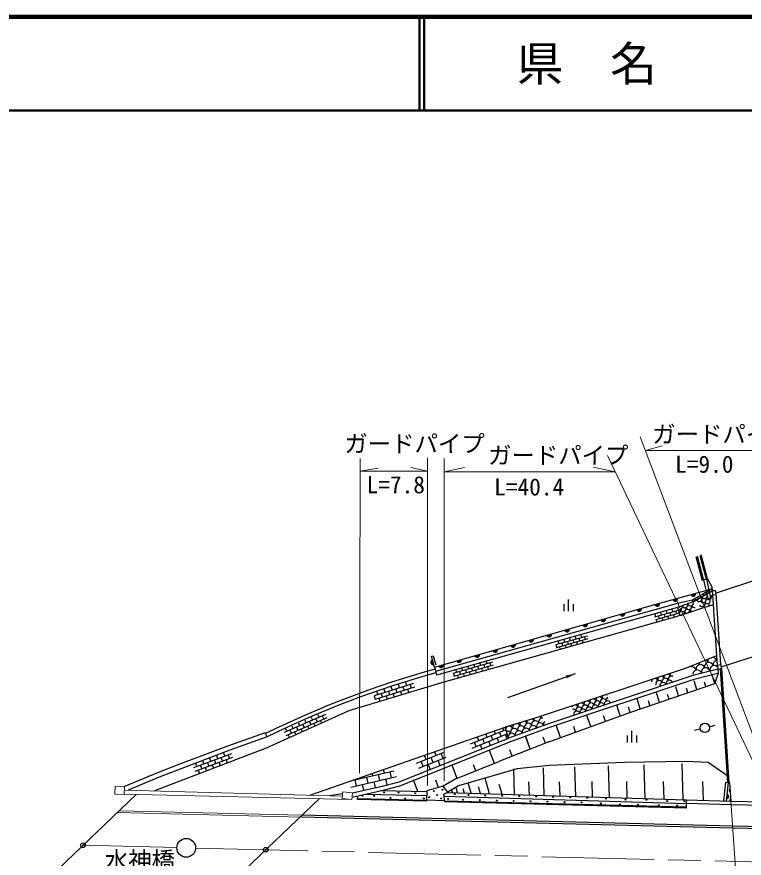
# Model space of a CAD drawing. Units: millimetres, scale not verified. Extents: x 40000 to 680000, y 20000 to 380000.
# Drawn here: x 254735 to 332449, y 290138 to 380000 of the extents above; entities that cross this region are included whole.
import ezdxf
from ezdxf.enums import TextEntityAlignment as Align

# ---------------------------------------------------------------- set-up
doc = ezdxf.new("R2010")
doc.units = ezdxf.units.MM
doc.header["$LTSCALE"] = 1000
doc.header["$PDMODE"] = 32
doc.header["$PDSIZE"] = 500
doc.linetypes.add('CHAIN', pattern=[18.5, 12, -1.5, 3.5, -1.5])
for name, color, linetype, lineweight in [('M-BGD', 7, 'Continuous', 25), ('M-BMK', 2, 'CHAIN', 13), ('M-STR-HTXT', 7, 'Continuous', 13), ('M-STR-STR1', 1, 'Continuous', 13), ('M-TTL', 2, 'Continuous', 140), ('M-TTL-LINE', 7, 'Continuous', 50)]:
    doc.layers.add(name, color=color, linetype=linetype, lineweight=lineweight)
doc.layers.add('M-OTRS', color=6, linetype='Continuous')
doc.layers.add('M-TTL-TXT', color=7, linetype='Continuous')
doc.styles.add('ＭＳ ゴシック', font='')
doc.styles.get('ＭＳ ゴシック').set_extended_font_data('MS Gothic')

msp = doc.modelspace()

# ---------------------------------------------------------------- hatches: boundary and pattern name
at = {"layer": 'M-BGD'}
msp.add_hatch(color=256, dxfattribs=at).paths.add_polyline_path([(313502, 309341), (314388, 309834), (313390, 309655)])

# ---------------------------------------------------------------- linework, layer by layer
for p, q in [((327267, 322364), (327969, 319802)), ((327412, 322404), (328113, 319842)), ((327701, 322483), (328403, 319921)), ((328547, 319961), (327846, 322523)), ((328547, 319961), (327969, 319802)), ((328407, 319926), (328865, 317930)), ((328547, 319961), (328986, 319124)), ((333869, 319911), (329443, 318436)), ((328114, 319858), (328572, 317863)), ((328986, 319124), (329029, 318677)), ((322890, 317220), (329005, 318922)), ((329006, 318912), (326894, 317698)), ((329029, 318677), (327001, 317512)), ((327001, 317512), (329029, 318677)), ((327870, 318011), (327763, 318197)), ((328160, 318178), (328053, 318364)), ((328449, 318344), (328342, 318530)), ((328739, 318511), (328632, 318697)), ((329428, 318699), (329029, 318677)), ((329029, 318677), (329051, 318278)), ((329051, 318278), (329450, 318300)), ((329056, 318278), (329573, 310728)), ((329450, 318300), (329428, 318699)), ((329971, 310777), (329446, 318437)), ((299367, 310554), (322890, 317220)), ((325187, 317291), (299462, 310075)), ((313182, 317271), (313173, 316521)), ((313673, 316515), (313687, 317765)), ((314182, 317259), (314173, 316509)), ((326894, 317698), (325187, 317291)), ((327001, 317512), (325308, 316909)), ((326894, 317698), (327001, 317512)), ((327291, 317678), (327184, 317864)), ((327580, 317845), (327473, 318031)), ((328572, 317863), (328865, 317930)), ((325308, 316909), (299570, 309689)), ((325308, 316909), (322792, 316195)), ((325408, 316606), (322881, 315888)), ((323500, 316396), (323587, 316089)), ((324114, 316570), (324201, 316263)), ((324509, 316350), (324596, 316043)), ((324729, 316745), (324816, 316438)), ((327050, 316526), (325043, 315882)), ((325123, 316525), (325210, 316218)), ((325308, 316909), (325581, 316055)), ((329102, 317212), (327050, 316526)), ((325043, 315882), (300103, 308860)), ((322886, 316221), (322973, 315914)), ((325508, 316302), (322970, 315582)), ((323060, 315607), (323136, 315340)), ((323280, 316002), (323367, 315694)), ((323674, 315782), (323748, 315522)), ((323894, 316176), (323982, 315869)), ((324289, 315956), (324360, 315703)), ((324903, 316130), (324973, 315885)), ((325584, 316068), (325585, 316066)), ((315669, 313857), (312305, 312913)), ((313773, 313652), (313858, 313349)), ((314378, 313821), (314463, 313519)), ((314984, 313991), (315069, 313688)), ((315372, 313773), (315457, 313470)), ((312343, 312924), (312428, 312621)), ((315757, 313555), (312397, 312613)), ((312561, 313312), (312646, 313009)), ((312949, 313094), (313034, 312791)), ((313167, 313482), (313252, 313179)), ((313337, 312876), (313410, 312614)), ((313555, 313264), (313640, 312961)), ((313942, 313046), (314015, 312788)), ((314160, 313434), (314245, 313131)), ((314548, 313216), (314619, 312962)), ((314766, 313603), (314851, 313301)), ((315154, 313385), (315224, 313136)), ((315827, 313314), (315829, 313310)), ((312731, 312706), (312805, 312441)), ((329984, 310590), (334456, 312008)), ((299040, 311709), (299232, 311763)), ((299367, 310554), (299040, 311709)), ((299232, 311763), (299505, 310801)), ((305563, 311085), (301305, 309863)), ((304220, 310969), (304292, 310720)), ((304866, 311154), (304937, 310906)), ((305260, 310999), (305353, 310676)), ((305512, 311340), (305512, 311339)), ((329474, 311749), (326265, 310443)), ((299367, 310554), (299570, 309689)), ((301203, 310183), (301203, 310183)), ((305629, 310755), (301407, 309543)), ((301638, 310227), (301709, 309979)), ((302032, 310072), (302125, 309749)), ((302284, 310413), (302355, 310164)), ((302678, 310257), (302770, 309934)), ((302929, 310598), (303001, 310350)), ((303093, 310027), (303178, 309730)), ((303323, 310442), (303416, 310120)), ((303575, 310784), (303646, 310535)), ((303739, 310212), (303825, 309912)), ((303969, 310628), (304062, 310305)), ((304385, 310398), (304472, 310094)), ((304615, 310813), (304707, 310490)), ((305030, 310583), (305119, 310275)), ((326265, 310443), (310233, 305140)), ((329684, 310338), (326979, 309642)), ((329979, 310778), (329582, 310729)), ((329582, 310729), (329631, 310332)), ((329631, 310332), (330028, 310381)), ((329719, 309898), (329684, 310338)), ((329876, 310362), (330675, 298219)), ((330028, 310381), (329979, 310778)), ((330025, 310381), (330826, 298207)), ((297014, 309193), (297015, 309191)), ((301387, 309886), (301479, 309563)), ((301802, 309656), (301885, 309367)), ((302448, 309841), (302532, 309549)), ((314388, 309834), (307173, 307258)), ((326979, 309642), (311435, 304457)), ((311566, 304079), (327092, 309258)), ((327092, 309258), (329732, 309941)), ((329314, 308799), (329043, 309670)), ((329314, 308799), (329719, 309898)), ((300103, 308860), (290213, 305887)), ((297120, 308804), (292909, 307482)), ((297225, 308415), (293017, 307094)), ((294711, 308469), (294831, 308085)), ((295479, 308710), (295599, 308326)), ((295983, 308447), (296104, 308063)), ((296247, 308951), (296367, 308567)), ((296751, 308688), (296872, 308304)), ((320222, 305690), (329314, 308799)), ((325437, 307473), (325132, 308453)), ((326420, 307809), (326272, 308285)), ((327403, 308145), (327115, 309070)), ((328358, 308472), (328219, 308921)), ((292912, 307482), (293032, 307098)), ((293175, 307987), (293296, 307603)), ((293680, 307723), (293800, 307339)), ((293943, 308228), (294064, 307844)), ((294184, 307460), (294293, 307114)), ((294447, 307965), (294568, 307581)), ((294952, 307701), (295064, 307345)), ((295215, 308206), (295336, 307822)), ((295720, 307942), (295835, 307577)), ((296488, 308184), (296605, 307809)), ((323417, 306782), (323094, 307819)), ((324427, 307128), (324270, 307632)), ((293416, 307219), (293522, 306882)), ((319203, 305341), (318844, 306496)), ((321339, 306072), (320998, 307166)), ((322378, 306427), (322212, 306960)), ((290213, 305887), (281380, 301876)), ((287578, 305797), (287579, 305796)), ((311578, 302561), (320222, 305690)), ((320271, 305707), (320096, 306269)), ((287708, 305475), (283314, 303559)), ((287848, 305125), (283476, 303219)), ((285505, 304893), (285643, 304575)), ((285989, 304726), (286140, 304380)), ((286196, 305194), (286335, 304877)), ((286680, 305027), (286831, 304682)), ((286887, 305496), (287026, 305178)), ((287177, 304832), (287297, 304557)), ((287371, 305329), (287522, 304983)), ((310233, 305140), (306918, 304125)), ((316048, 304191), (315635, 305389)), ((317625, 304766), (317424, 305351)), ((283153, 303900), (283153, 303900)), ((283431, 303989), (283569, 303671)), ((283915, 303821), (284066, 303476)), ((284122, 304290), (284261, 303972)), ((284606, 304123), (284757, 303777)), ((284813, 304592), (284952, 304274)), ((285103, 303928), (285232, 303631)), ((285298, 304424), (285448, 304079)), ((285794, 304230), (285921, 303939)), ((286042, 296868), (306918, 304125)), ((286485, 304531), (286609, 304248)), ((303216, 302336), (307007, 303884)), ((306765, 303785), (306655, 304054)), ((307251, 302941), (306918, 304125)), ((311435, 304457), (307251, 302941)), ((307403, 302570), (311566, 304079)), ((312838, 303020), (312405, 304274)), ((314443, 303605), (314231, 304218)), ((320439, 302500), (320454, 303750)), ((327764, 303931), (327158, 303776)), ((328730, 304178), (329338, 304333)), ((281276, 303517), (277336, 302126)), ((281488, 303088), (277507, 301656)), ((281488, 303088), (281276, 303517)), ((283720, 303325), (283856, 303013)), ((284411, 303627), (284544, 303322)), ((303385, 301883), (307130, 303413)), ((304083, 302690), (303918, 303094)), ((304712, 302426), (304530, 302873)), ((304977, 303055), (304830, 303414)), ((305607, 302791), (305424, 303238)), ((305871, 303420), (305743, 303734)), ((306236, 302526), (306054, 302973)), ((306501, 303156), (306318, 303603)), ((306819, 302744), (307251, 302941)), ((307130, 302891), (306948, 303338)), ((309571, 301828), (309070, 303121)), ((309571, 301828), (309118, 303140)), ((311204, 302424), (310983, 303066)), ((319948, 303256), (319939, 302506)), ((320948, 303244), (320939, 302494)), ((277336, 302126), (272206, 300197)), ((306819, 302744), (295546, 298256)), ((295670, 297875), (306976, 302376)), ((303818, 302061), (303636, 302508)), ((304448, 301796), (304265, 302243)), ((305342, 302161), (305160, 302608)), ((311578, 302561), (306248, 300465)), ((306976, 302376), (307403, 302570)), ((281380, 301876), (269455, 297327)), ((277507, 301656), (272383, 299729)), ((277667, 301275), (273619, 299771)), ((276072, 301105), (276210, 300734)), ((276815, 301381), (276953, 301010)), ((277325, 301148), (277463, 300776)), ((277558, 301657), (277558, 301657)), ((297433, 300280), (300380, 301449)), ((298476, 300694), (298308, 301116)), ((299541, 301116), (299389, 301500)), ((300284, 300795), (300073, 301328)), ((303554, 301431), (303553, 301432)), ((305756, 300265), (305226, 301631)), ((307675, 301016), (307412, 301696)), ((272206, 300197), (269770, 299269)), ((277776, 300892), (273772, 299405)), ((273843, 300277), (273982, 299905)), ((274586, 300553), (274724, 300181)), ((275096, 300319), (275234, 299948)), ((275329, 300829), (275467, 300457)), ((275839, 300596), (275977, 300224)), ((276348, 300362), (276474, 300025)), ((276582, 300872), (276720, 300500)), ((277091, 300638), (277213, 300311)), ((297229, 300731), (297228, 300732)), ((297670, 299758), (300599, 300920)), ((298155, 299950), (297944, 300483)), ((298899, 299629), (298687, 300161)), ((299220, 300373), (299008, 300905)), ((299963, 300052), (299752, 300584)), ((301645, 298594), (306248, 300465)), ((319661, 300367), (311621, 300051)), ((326218, 300459), (319661, 300367)), ((325935, 296391), (325810, 300249)), ((328618, 300340), (326218, 300459)), ((330601, 298955), (328618, 300340)), ((269770, 299269), (266243, 297785)), ((272383, 299729), (269956, 298805)), ((274120, 299534), (274256, 299167)), ((274353, 300043), (274491, 299672)), ((274863, 299810), (274995, 299453)), ((275605, 300086), (275734, 299739)), ((290380, 298383), (295025, 299452)), ((294014, 299219), (293925, 299605)), ((294782, 298738), (294639, 299363)), ((301800, 298657), (301246, 300087)), ((308203, 299680), (301931, 297869)), ((303778, 299461), (303526, 300110)), ((307918, 296930), (307830, 299668)), ((311621, 300051), (308203, 299680)), ((311088, 296835), (310993, 299770)), ((314461, 296734), (314359, 299879)), ((318050, 296627), (317941, 299995)), ((321870, 296513), (321753, 300118)), ((269956, 298805), (266631, 297406)), ((290434, 297737), (295285, 298854)), ((291033, 297875), (290889, 298500)), ((291514, 298644), (291486, 298764)), ((292282, 298163), (292139, 298788)), ((292764, 298932), (292705, 299185)), ((293532, 298450), (293389, 299075)), ((294301, 297969), (294157, 298594)), ((297598, 297263), (297123, 298489)), ((299801, 297698), (299502, 298468)), ((301645, 298594), (300270, 297841)), ((305245, 297013), (304765, 298699)), ((293912, 297831), (290601, 297088)), ((291801, 297394), (291657, 298019)), ((293051, 297682), (292907, 298307)), ((295546, 298256), (293912, 297831)), ((294006, 297443), (295670, 297875)), ((300270, 297841), (298545, 297316)), ((300788, 297195), (300270, 297841)), ((301931, 297869), (300788, 297195)), ((301827, 297118), (301659, 297709)), ((302552, 297096), (302424, 297546)), ((303277, 297073), (302965, 298168)), ((304261, 297043), (304062, 297743)), ((306582, 296971), (306286, 298010)), ((309503, 296883), (309457, 298301)), ((312774, 296785), (312725, 298305)), ((316255, 296681), (316203, 298309)), ((319960, 296570), (319904, 298313)), ((323902, 296452), (323842, 298318)), ((328097, 296326), (328033, 298323)), ((330260, 296262), (330480, 298241)), ((330480, 298241), (330778, 298208)), ((330562, 296265), (330778, 298208)), ((330881, 298206), (330778, 298208)), ((330881, 298206), (331009, 296243)), ((289547, 297007), (288141, 296801)), ((290566, 296671), (294006, 297443)), ((291146, 296387), (291155, 296803)), ((291981, 296988), (298524, 296842)), ((293603, 297352), (298541, 297242)), ((298545, 297316), (298496, 296223)), ((300368, 296987), (300788, 297195)), ((300464, 296140), (300368, 296987)), ((300394, 296762), (326285, 295990)), ((300702, 297153), (326292, 296363)), ((301293, 297135), (301218, 297401)), ((298496, 296223), (291146, 296387)), ((291149, 296507), (298499, 296343)), ((300467, 296260), (298499, 296343)), ((326270, 295486), (300464, 296140)), ((300467, 296260), (326273, 295610)), ((326270, 295490), (326282, 295962)), ((326282, 295962), (326292, 296362)), ((331037, 295842), (326282, 295962)), ((326292, 296362), (331008, 296243)), ((331008, 296243), (335567, 296127)), ((335592, 295727), (331037, 295842)), ((331217, 293356), (285153, 294518)), ((331202, 293556), (285158, 294718)), ((335735, 293442), (331202, 293556)), ((335747, 293242), (331217, 293356))]:
    msp.add_line(p, q, dxfattribs=at)
for centre, radius in [((328248, 304055), 500), ((300221, 297446), 50), ((291669, 296809), 50), ((292930, 296784), 50), ((293973, 297152), 50), ((294643, 296569), 50), ((295512, 297134), 50), ((297292, 297067), 50), ((298231, 296527), 50), ((298798, 296645), 50), ((299287, 297312), 50), ((299647, 296885), 50), ((300085, 296514), 50), ((301532, 296977), 50), ((302977, 296889), 50), ((304788, 296847), 50), ((306600, 296806), 50), ((308411, 296765), 50), ((310222, 296723), 50), ((312034, 296682), 50), ((313845, 296640), 50), ((315657, 296599), 50), ((317720, 296497), 50), ((296237, 296495), 50), ((300833, 296472), 50), ((302385, 296382), 50), ((304197, 296340), 50), ((306008, 296299), 50), ((307820, 296258), 50), ((309631, 296216), 50), ((311442, 296175), 50), ((313254, 296134), 50), ((315065, 296092), 50), ((317129, 295990), 50), ((319192, 295888), 50), ((319784, 296395), 50), ((321071, 295851), 50), ((322001, 296374), 50), ((323343, 295797), 50), ((324218, 296240), 50), ((325281, 295747), 50), ((326038, 296227), 50), ((272840, 291242), 1000)]:
    msp.add_circle(centre, radius, dxfattribs=at)
for centre, radius, start, end in [((327009, 318366), 250, 195.54673, 15.54673), ((327009, 318366), 125, 195.54673, 15.54673), ((328195, 318198), 321, 209.87943, 29.87943), ((328633, 318080), 321, 209.87943, 29.87943), ((323156, 317294), 250, 195.54673, 15.54673), ((323156, 317294), 125, 195.54673, 15.54673), ((325083, 317830), 250, 195.54673, 15.54673), ((325083, 317830), 125, 195.54673, 15.54673), ((326125, 317200), 315, 199.60058, 19.60058), ((326719, 317412), 315, 199.60058, 2.11556), ((327639, 317878), 321, 209.87943, 29.87943), ((327958, 317322), 321, 209.87943, 29.87943), ((328077, 317760), 321, 209.87943, 29.87943), ((328514, 317642), 321, 209.87943, 29.87943), ((328396, 317204), 321, 337.55594, 29.87943), ((321231, 316750), 250, 195.8217, 15.8217), ((321231, 316750), 125, 195.8217, 15.8217), ((325531, 316989), 315, 238.94309, 19.60058), ((325340, 316586), 315, 299.89152, 19.60058), ((325934, 316797), 315, 199.60058, 19.60058), ((325743, 316395), 315, 297.42981, 19.60058), ((326337, 316606), 315, 199.60058, 276.83135), ((326528, 317009), 315, 199.60058, 19.60058), ((326337, 316606), 315, 303.44472, 19.60058), ((326931, 316818), 315, 199.60058, 272.76701), ((327122, 317220), 315, 199.60058, 288.65437), ((328396, 317204), 321, 209.87943, 239.07909), ((317383, 315660), 250, 195.8217, 15.8217), ((317383, 315660), 125, 195.8217, 15.8217), ((319451, 316246), 250, 195.8217, 15.8217), ((319451, 316246), 125, 195.8217, 15.8217), ((325743, 316395), 315, 232.33908, 282.84626), ((313534, 314569), 250, 195.8217, 15.8217), ((313534, 314569), 125, 195.8217, 15.8217), ((315459, 315114), 250, 195.8217, 15.8217), ((315459, 315114), 125, 195.8217, 15.8217), ((311610, 314024), 250, 195.8217, 15.8217), ((311610, 314024), 125, 195.8217, 15.8217), ((307762, 312933), 250, 195.8217, 15.8217), ((307762, 312933), 125, 195.8217, 15.8217), ((309686, 313478), 250, 195.8217, 15.8217), ((309686, 313478), 125, 195.8217, 15.8217), ((303913, 311843), 250, 195.8217, 15.8217), ((303913, 311843), 125, 195.8217, 15.8217), ((305837, 312388), 250, 195.8217, 15.8217), ((305837, 312388), 125, 195.8217, 15.8217), ((299224, 311059), 250, 105.8218, 285.8218), ((299224, 311059), 125, 105.8218, 285.8218), ((301989, 311297), 250, 195.8217, 15.8217), ((301989, 311297), 125, 195.8217, 15.8217), ((327201, 310682), 468, 14.37419, 34.35639), ((328107, 310914), 468, 173.15092, 194.37419), ((328677, 310577), 468, 14.37419, 194.37419), ((328107, 310914), 468, 14.37419, 53.59561), ((329014, 311146), 468, 148.66766, 194.37419), ((329014, 311146), 468, 18.92131, 78.07887), ((329583, 310809), 468, 105.04607, 194.37419), ((326354, 212042), 101900, 105.32484, 116.23334), ((300065, 310752), 250, 195.8217, 15.8217), ((300065, 310752), 125, 195.8217, 15.8217), ((326864, 310113), 468, 14.37419, 104.33059), ((327433, 309776), 468, 14.37419, 178.36864), ((327770, 310345), 468, 14.37419, 194.37419), ((328340, 310008), 468, 14.37419, 194.37419), ((329246, 310240), 468, 48.0667, 194.37419), ((326354, 212043), 101500, 105.33316, 116.23336), ((322897, 308988), 351, 140.22141, 180.05106), ((322897, 308988), 351, 19.50243, 78.78345), ((323559, 309222), 351, 140.22141, 199.50243), ((323559, 309222), 351, 19.50243, 78.78345), ((324007, 309008), 351, 19.50243, 199.50243), ((324221, 309457), 351, 140.22141, 199.50243), ((324456, 308795), 351, 24.26325, 194.74161), ((324221, 309457), 351, 19.50243, 78.78345), ((324669, 309243), 351, 53.36821, 199.50243), ((324883, 309691), 351, 140.22141, 199.50243), ((323345, 308774), 351, 19.50243, 199.50243), ((323793, 308560), 351, 24.26325, 194.74161), ((316964, 307026), 343, 18.5725, 69.30216), ((317614, 307245), 343, 147.91024, 198.5725), ((318049, 307029), 343, 117.7789, 198.5725), ((317614, 307245), 343, 58.30777, 69.11827), ((314363, 306152), 343, 18.5725, 70.04509), ((315013, 306371), 343, 147.17028, 198.5725), ((315447, 306155), 343, 18.5725, 198.5725), ((315013, 306371), 343, 18.5725, 69.85823), ((315663, 306589), 343, 147.35638, 198.5725), ((316098, 306374), 343, 18.5725, 198.5725), ((315663, 306589), 343, 18.5725, 69.67213), ((316314, 306808), 343, 147.54173, 198.5725), ((316532, 306158), 343, 18.5725, 198.5725), ((316748, 306592), 343, 18.5725, 198.5725), ((316314, 306808), 343, 18.5725, 69.48678), ((316964, 307026), 343, 147.72635, 198.5725), ((317182, 306376), 343, 18.5725, 198.5725), ((317398, 306811), 343, 18.5725, 198.5725), ((317833, 306595), 343, 18.5725, 198.5725), ((318483, 306813), 343, 184.51994, 198.5725), ((314363, 306152), 343, 146.98342, 156.68113), ((314147, 305718), 343, 18.5725, 97.65526), ((314581, 305502), 343, 18.5725, 188.82661), ((314797, 305937), 343, 18.5725, 198.5725), ((315232, 305721), 343, 18.5725, 198.5725), ((315882, 305939), 343, 18.5725, 198.5725), ((308865, 304382), 402, 19.97309, 72.33917), ((309620, 304657), 402, 150.22772, 199.97309), ((310135, 304416), 402, 19.97309, 199.97309), ((309620, 304657), 402, 19.97309, 65.28812), ((310375, 304931), 402, 156.433, 199.97309), ((310890, 304691), 402, 82.48947, 199.97309), ((310375, 304931), 402, 19.97309, 59.08284), ((311131, 305206), 402, 162.09444, 199.97309), ((311405, 304450), 402, 138.07334, 199.97309), ((307355, 303833), 402, 121.93393, 162.98914), ((307355, 303833), 402, 19.97309, 93.58191), ((307869, 303593), 402, 19.97309, 199.97309), ((308110, 304108), 402, 134.60144, 199.97309), ((308384, 303353), 402, 19.97309, 199.97309), ((308110, 304108), 402, 19.97309, 80.9144), ((308625, 303867), 402, 19.97309, 199.97309), ((308865, 304382), 402, 143.17667, 199.97309), ((309139, 303627), 402, 19.97309, 199.97309), ((309380, 304142), 402, 19.97309, 199.97309), ((309895, 303902), 402, 19.97309, 199.97309), ((310650, 304176), 402, 19.97309, 199.97309), ((307114, 303318), 402, 19.97309, 101.08313), ((307629, 303078), 402, 19.97309, 189.22097), ((307629, 303078), 402, 189.22097, 199.97309), ((330612, 296712), 200, 263.66816, 83.66816), ((330612, 296712), 100, 263.66816, 83.66816), ((330937, 297340), 100, 93.72942, 273.72942), ((331002, 296342), 100, 93.72942, 273.72942)]:
    msp.add_arc(centre, radius, start, end, dxfattribs=at)
at = {"layer": 'M-BMK'}
for p, q in [((261813, 291521), (271841, 291271)), ((273832, 291221), (371730, 288779))]:
    msp.add_line(p, q, dxfattribs=at)
at = {"layer": 'M-OTRS'}
for p in [(261813, 291521), (281330, 291034)]:
    msp.add_point(p, dxfattribs=at)
at = {"layer": 'M-STR-HTXT'}
for p, q in [((335315, 298129), (321349, 335138)), ((321896, 333687), (323683, 334166)), ((321896, 333687), (334785, 333687)), ((291346, 299233), (291426, 332819)), ((298598, 297908), (298598, 332904)), ((300401, 298405), (300401, 332819)), ((335260, 296491), (317831, 333135)), ((291423, 331479), (293325, 331810)), ((298598, 331479), (296849, 331847)), ((300401, 331405), (302555, 331847)), ((318654, 331405), (316321, 331883)), ((291423, 331479), (298598, 331479)), ((300401, 331405), (318654, 331405))]:
    msp.add_line(p, q, dxfattribs=at)
at = {"layer": 'M-STR-STR1'}
for p, q in [((265254, 297837), (265224, 296987)), ((266243, 297802), (265254, 297837)), ((266214, 296953), (266243, 297802)), ((267474, 296941), (256258, 286202)), ((265224, 296987), (266214, 296953)), ((290545, 296421), (266214, 296969)), ((289530, 296762), (266230, 297417)), ((289567, 297206), (289508, 296508)), ((290604, 297118), (289567, 297206)), ((290545, 296421), (290604, 297118)), ((287068, 296499), (275748, 285717)), ((289508, 296508), (290545, 296421)), ((331939, 283348), (331008, 296243)), ((265659, 295203), (265455, 295008)), ((265455, 295008), (285153, 294518)), ((285158, 294718), (265684, 295202))]:
    msp.add_line(p, q, dxfattribs=at)
at = {"layer": 'M-TTL'}
msp.add_line((680000, 380000), (40000, 380000), dxfattribs=at)
at = {"layer": 'M-TTL-LINE'}
for p, q in [((297750, 380000), (297750, 370000)), ((298250, 380000), (298250, 370000)), ((40000, 370000), (680000, 370000))]:
    msp.add_line(p, q, dxfattribs=at)

# ---------------------------------------------------------------- texts
at = {"layer": 'M-BGD', "style": 'ＭＳ ゴシック'}
msp.add_text('水神橋', height=1833, dxfattribs=at).set_placement((267885, 288460), align=Align.BOTTOM_CENTER)
at = {"layer": 'M-STR-HTXT', "style": 'ＭＳ ゴシック'}
for s, p in [('ガードパイプ', (322621, 333954)), ('ガードパイプ', (289729, 332941)), ('ガードパイプ', (305083, 331703)), ('L=9.0', (325071, 330753)), ('L=7.8', (292105, 328558)), ('L=40.4', (305738, 328326))]:
    msp.add_text(s, height=1833, dxfattribs=at).set_placement(p, align=Align.BOTTOM_LEFT)
at = {"layer": 'M-TTL-TXT', "style": 'ＭＳ ゴシック'}
msp.add_text('県\u3000名', height=3666, dxfattribs=at).set_placement((315625, 375000), align=Align.MIDDLE_CENTER)

doc.saveas('drawing.dxf')
